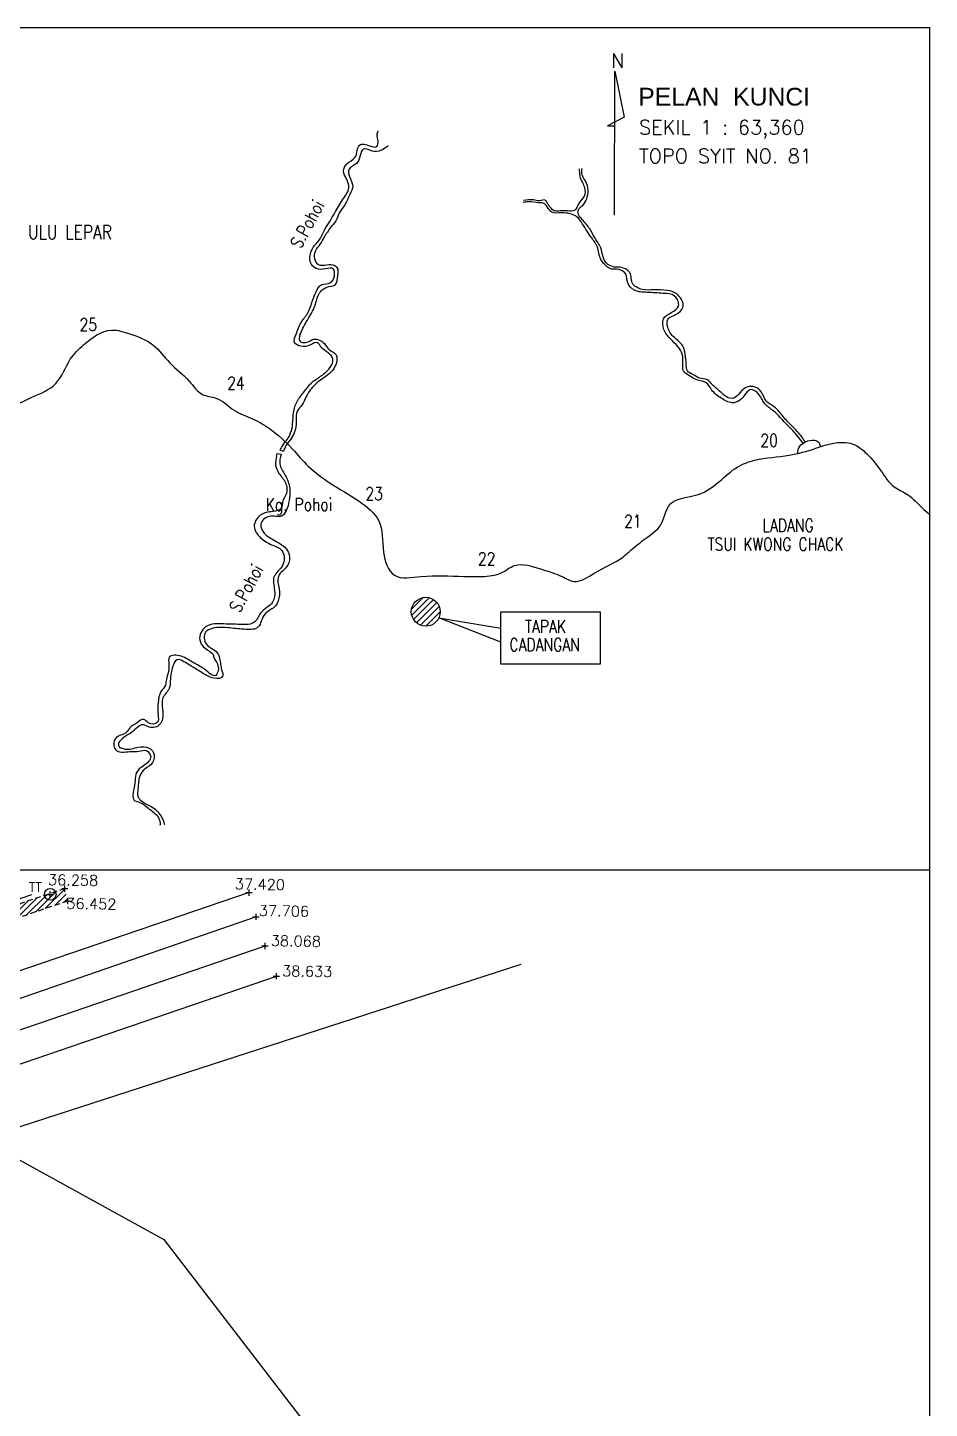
# Model space of a CAD drawing. Header units: metres. Extents: x -750 to 1235, y -4011 to -2636.
# Drawn here: x 917.2 to 1235.5, y -3122.8 to -2635.6 of the extents above; entities that cross this region are included whole.
import ezdxf

# ---------------------------------------------------------------- set-up
doc = ezdxf.new("R2010")
doc.units = ezdxf.units.M
doc.header["$MEASUREMENT"] = 0
doc.linetypes.add('DASHED', pattern=[0.75, 0.5, -0.25])
doc.layers.get('0').update_dxf_attribs({"linetype": 'CONTINUOUS'})
for name, color, linetype in [('CJALAN', 51, 'CONTINUOUS'), ('EDIT', 1, 'CONTINUOUS'), ('EDIT2', 7, 'CONTINUOUS'), ('HEIGHT', 2, 'CONTINUOUS'), ('LOTS', 8, 'CONTINUOUS'), ('NO_LOT', 7, 'CONTINUOUS'), ('PTS', 1, 'CONTINUOUS')]:
    doc.layers.add(name, color=color, linetype=linetype)
doc.styles.add('BIASA', font='SIMPLEX.shx', dxfattribs={"height": 2})
doc.styles.add('MtXpl_MS_Shell_Dlg_2', font='')
doc.styles.get("Standard").update_dxf_attribs({"font": 'simplex.shx', "height": 1.5})
doc.styles.add('STYLE2', font='arial.ttf', dxfattribs={"width": 1.5, "height": 1.5})
doc.styles.get('MtXpl_MS_Shell_Dlg_2').set_extended_font_data('MS Shell Dlg 2')

# ---------------------------------------------------------------- blocks, each defined once
blk = doc.blocks.new('CROSS')
at = {"linetype": 'Continuous'}
for p, q in [((-0.5, 0), (0.5, 0)), ((0, -0.5), (0, 0.5))]:
    blk.add_line(p, q, dxfattribs=at)

msp = doc.modelspace()

# ---------------------------------------------------------------- hatches: boundary and pattern name
at = {"layer": 'CJALAN', "ltscale": 2}
h = msp.add_hatch(dxfattribs=at)
h.set_pattern_fill('ANSI31,_O', color=256, scale=12.5)
h.set_pattern_definition([(45, (-888.536, 1917.0265), (-1.10485435, 1.10485435), [])])
h.paths.add_polyline_path([(930.35, -2939.42), (931.4, -2943.81), (870.81, -2964.38), (836.84, -2976.03), (775.67, -2996.78), (748.01, -3006.26), (722.78, -3014.95), (619.89, -3050.22), (576.23, -3064.96), (525.69, -3082.52), (489.84, -3094.52), (445.08, -3109.45), (412.23, -3096.44), (427.05, -3093.06), (425.98, -3097.4), (443.93, -3105.43), (487.95, -3090.57), (522.26, -3078.8), (520.54, -3073.62), (524.55, -3072.93), (526.18, -3077.37), (574.68, -3060.98), (616.62, -3046.72), (614.69, -3040.85), (618.68, -3039.32), (620.85, -3045.06), (715.99, -3012.56), (714.31, -3007.14), (723.39, -3003.68), (725.36, -3009.38), (744.7, -3003.1), (743.72, -2999.72), (747.3, -2998.13), (748.45, -3001.35), (768.75, -2994.56), (766.35, -2987.22), (775.65, -2983.68), (778.23, -2991.2), (834.55, -2972.25), (867.49, -2960.88), (865.77, -2955.5), (869.26, -2953.46), (871.41, -2959.4)])
at = {"layer": 'EDIT2'}
h = msp.add_hatch(dxfattribs=at)
h.set_pattern_fill('ANSI31', color=20, scale=12.5)
h.set_pattern_definition([(45, (-7466.4059, -4264.5997), (-1.10485435, 1.10485435), [])])
edge = h.paths.add_edge_path()
edge.add_arc((1057.74, -2841.73), 5.09, 0, 360)

# ---------------------------------------------------------------- linework, layer by layer
at = {"layer": 'EDIT', "color": 7}
for p, q in [((1005.07, -2786.8), (1005.28, -2785.92)), ((1005.28, -2785.92), (1006.73, -2786.11)), ((1006.26, -2784.74), (1007.56, -2785.05)), ((1006.73, -2786.11), (1006.5, -2786.96))]:
    msp.add_line(p, q, dxfattribs=at)
at = {"layer": 'EDIT'}
msp.add_circle((1057.74, -2841.73), 5.09, dxfattribs=at)
at = {"layer": 'EDIT', "color": 7}
for points in [[(1022.05, -2706.95), (1025.62, -2701.04), (1028.38, -2696.44), (1030.57, -2692.18), (1029.76, -2688.96), (1028.73, -2686.32), (1029.88, -2683.67), (1032.76, -2681.49), (1033.56, -2678.96), (1034.37, -2677.12), (1038.05, -2677.35), (1040.47, -2677.58), (1040.93, -2675.62), (1040.58, -2673.55), (1041.04, -2671.94)], [(1044.5, -2677.35), (1041.85, -2678.96), (1038.86, -2679.19), (1035.63, -2678.5), (1034.6, -2680.8), (1033.33, -2683.56), (1030.68, -2685.63), (1030.8, -2688.16), (1031.95, -2691.49), (1030.92, -2694.48), (1029.19, -2698.16), (1027.35, -2700.81), (1025.97, -2703.8), (1024.01, -2706.33), (1023.05, -2707.76)], [(1111.94, -2685.45), (1112.11, -2687.97), (1113.03, -2690.32), (1113.79, -2692.16), (1113.62, -2695.1), (1111.69, -2697.78), (1110.26, -2700.13), (1107.74, -2700.3), (1105.14, -2700.3), (1103.12, -2700.22), (1101.78, -2699.13), (1100.6, -2697.45), (1100.02, -2696.61), (1097.83, -2696.69), (1095.73, -2696.44), (1092.29, -2696.61)], [(1124.23, -2720.11), (1122.02, -2719.18), (1120.34, -2716.5), (1119.5, -2713.31), (1117.48, -2709.95), (1115.64, -2706.68), (1112.95, -2703.32), (1111.6, -2701.56), (1111.6, -2699.88), (1113.03, -2698.46), (1114.54, -2696.02), (1115.05, -2693.09), (1114.12, -2689.73), (1112.95, -2687.63), (1112.95, -2685.37)], [(1121.88, -2720.11), (1119.58, -2717.42), (1118.24, -2712.89), (1115.89, -2709.28), (1112.7, -2704.33), (1111.18, -2702.48), (1108.58, -2701.31), (1105.73, -2700.97), (1102.28, -2700.72), (1100.6, -2698.88), (1099.6, -2697.78), (1097.66, -2697.45), (1094.05, -2697.11), (1092.12, -2697.28)], [(1012.02, -2743.78), (1013.87, -2739.54), (1016.09, -2736.31), (1017.81, -2731.87), (1019.02, -2728.84), (1021.04, -2726.32), (1024.17, -2725.61), (1025.48, -2723.29), (1025.07, -2720.77), (1022.45, -2720.77), (1019.12, -2720.57), (1017.1, -2718.55), (1016.9, -2716.03), (1018.01, -2713.21), (1020.13, -2710.58), (1021.64, -2707.86), (1022.05, -2706.95)], [(1013.36, -2744.07), (1015.58, -2739.43), (1018.41, -2734.39), (1020.03, -2729.65), (1022.85, -2727.23), (1025.88, -2726.22), (1026.69, -2723.19), (1026.49, -2720.27), (1024.97, -2719.46), (1022.15, -2719.56), (1019.93, -2719.36), (1018.61, -2717.24), (1018.81, -2714.52), (1020.53, -2712), (1021.94, -2709.57), (1023.05, -2707.76)], [(1148.49, -2754.28), (1148.27, -2750.84), (1144.25, -2745.59), (1141.79, -2742.13), (1141.67, -2738.44), (1144.58, -2736.09), (1146.93, -2733.86), (1145.59, -2730.39), (1141.56, -2729.39), (1135.86, -2729.05), (1131.38, -2728.27), (1129.04, -2725.7), (1128.36, -2722.57), (1125.9, -2721), (1122.55, -2720.56), (1121.88, -2720.11)], [(1149.68, -2754.39), (1149.28, -2750.84), (1148.38, -2747.83), (1145.48, -2745.03), (1143.13, -2741.34), (1143.13, -2738.66), (1146.93, -2736.31), (1148.61, -2733.63), (1147.6, -2730.95), (1145.92, -2729.27), (1142.9, -2728.38), (1138.32, -2728.16), (1134.18, -2728.04), (1132.06, -2727.15), (1130.82, -2726.15), (1130.27, -2724.02), (1129.82, -2722.12), (1128.92, -2721.23), (1127.47, -2720.45), (1124.9, -2720.11), (1124.23, -2720.11)], [(1007.25, -2783.01), (1009.73, -2779.39), (1010.69, -2776.05), (1011.16, -2770.99), (1012.6, -2767.07), (1014.98, -2763.92), (1017.28, -2761.06), (1020.62, -2758.67), (1023.1, -2756.57), (1024.92, -2752.47), (1023.3, -2750.37), (1020.81, -2748.36), (1019.57, -2746.84), (1017.09, -2747.51), (1013.65, -2748.08), (1011.45, -2746.74), (1012.02, -2743.78)], [(1013.36, -2744.07), (1013.17, -2746.07), (1015.46, -2746.74), (1018.23, -2745.6), (1021.96, -2747.12), (1023.68, -2749.22), (1026.07, -2751.04), (1026.07, -2754.28), (1024.25, -2757.24), (1019.76, -2760.58), (1017.09, -2763.35), (1015.56, -2765.83), (1014.03, -2768.89), (1012.5, -2770.8), (1012.02, -2774.52), (1011.35, -2778.62), (1010.02, -2780.91), (1008.11, -2783.68), (1007.56, -2785.05)], [(1190.93, -2782.25), (1187.26, -2777.81), (1184.24, -2774.68), (1180.35, -2770.79), (1177.44, -2768.42), (1175.38, -2765.18), (1172.68, -2763.34), (1168.47, -2767.23), (1165.88, -2767.99), (1161.99, -2766.37), (1158.64, -2763.45), (1156.7, -2760.97), (1152.81, -2759.67), (1150.65, -2758.38), (1148.7, -2756.76), (1148.49, -2754.28)], [(1191.74, -2781.83), (1189.1, -2778.35), (1186.18, -2775.43), (1183.16, -2771.98), (1180.35, -2769.17), (1177.98, -2767.45), (1176.14, -2764.1), (1173.98, -2762.48), (1171.06, -2762.48), (1168.69, -2764.42), (1166.42, -2766.37), (1163.83, -2765.93), (1161.45, -2763.88), (1158.64, -2761.29), (1157.13, -2759.89), (1154.43, -2759.35), (1152.05, -2758.06), (1150.11, -2756.76), (1149.68, -2754.39)], [(1189.01, -2785.91), (1189.72, -2783.33), (1191.81, -2781.8), (1194.95, -2781.24), (1196.55, -2782.15), (1196.99, -2783.52)], [(1005.07, -2786.8), (1004.72, -2789.77), (1005.95, -2792.91), (1008.22, -2796.23), (1008.4, -2800.43), (1007.35, -2802.53), (1006.65, -2805.32), (1003.85, -2806.37), (999.48, -2807.59), (997.2, -2811.61), (999.48, -2815.63), (1003.32, -2818.08), (1007, -2820.18), (1007.17, -2825.42), (1004.2, -2829.27), (1004.37, -2834.16), (1003.67, -2838.36), (999.48, -2842.2), (997.38, -2845.35), (992.3, -2846.22), (986.53, -2846.05), (980.06, -2847.09), (977.96, -2851.64), (979.88, -2854.61), (982.68, -2856.88), (983.03, -2858.11)], [(1007.25, -2783.01), (1006.26, -2784.74)], [(1006.5, -2786.96), (1006.19, -2789.07), (1007.77, -2792.95), (1009.55, -2797.05), (1009.66, -2801.57), (1008.82, -2805.25), (1006.93, -2807.98), (1002.51, -2808.09), (999.56, -2810.82), (1000.72, -2813.98), (1005.14, -2817.02), (1008.08, -2819.13), (1009.55, -2821.54), (1009.03, -2825.33), (1005.77, -2829.21), (1005.56, -2831.41)], [(1005.56, -2831.41), (1006.07, -2835.9), (1004.69, -2839.69), (1001.07, -2842.45), (999.69, -2845.04), (998.65, -2847.11), (994.34, -2847.97), (988.64, -2847.45), (982.42, -2847.62), (980.01, -2849), (980.35, -2853.14), (984.15, -2856.25), (985.36, -2860.39), (985.7, -2862.11), (986.05, -2864.7), (983.11, -2865.22), (980.35, -2864.18), (976.38, -2861.77), (972.93, -2859.7), (969.99, -2858.66), (968.27, -2861.6), (967.58, -2866.25), (967.23, -2868.67), (964.99, -2872.12), (964.82, -2876.09), (964.82, -2879.54), (963.95, -2881.43), (960.16, -2882.47), (958.08, -2881.61), (955.49, -2882.99), (953.42, -2884.71), (950.66, -2886.44), (949.28, -2888.85), (951.7, -2890.23), (956.18, -2889.54), (960.16, -2889.89), (961.54, -2891.27), (961.36, -2894.89), (958.6, -2897.3), (956.88, -2899.55), (956.18, -2904.2), (956.18, -2906.96), (957.39, -2908.52), (960.16, -2910.07), (962.23, -2911.45), (963.95, -2913.34), (965.16, -2915.59), (965.51, -2916.79)], [(983.03, -2858.11), (984.5, -2862.46), (983.63, -2864.18), (980.01, -2862.29), (975.69, -2859.7), (971.38, -2857.46), (967.23, -2857.8), (967.06, -2860.04), (966.89, -2863.15), (966.2, -2865.56), (965.85, -2867.63), (964.3, -2869.88), (963.26, -2873.84), (963.26, -2878.16), (963.09, -2880.74), (959.81, -2880.92), (958.26, -2879.71), (955.84, -2880.92), (953.42, -2882.64), (952.04, -2884.37), (948.24, -2886.44), (948.24, -2890.4), (953.25, -2891.09), (956.53, -2890.92), (959.12, -2890.75), (960.67, -2892.82), (958.08, -2896.1), (955.67, -2898.51), (955.15, -2901.27), (954.63, -2904.72), (954.8, -2908.17), (956.88, -2909.03), (959.64, -2910.93), (962.92, -2913.69), (963.95, -2915.76), (963.95, -2917.14)]]:
    msp.add_spline(points, degree=3, dxfattribs=at)
at = {"layer": 'EDIT', "color": 8}
for points, knots in [([(897.99, -2785.85), (898.69, -2785.14), (900.2, -2783.2), (901.07, -2777.88), (904.12, -2771.39), (912.1, -2769.39), (919.11, -2765.7), (928.37, -2762.15), (931.23, -2753.04), (937.78, -2746.53), (945.28, -2741.13), (954.13, -2743.89), (961.94, -2746.71), (967.21, -2754.56), (973.98, -2759.19), (978.01, -2765.67), (984.97, -2765.93), (989.66, -2771.12), (996.62, -2773.4), (1003.85, -2777.58), (1010.23, -2783.56), (1016.4, -2790.95), (1024.57, -2797.02), (1033.58, -2801.88), (1043.02, -2809.46), (1041.92, -2819.72), (1045.59, -2831.05), (1058.55, -2828.51), (1068.22, -2829.33), (1077.71, -2829.4), (1084.13, -2828.88), (1090.08, -2823.78), (1098.18, -2826.77), (1104.86, -2828.53), (1111.13, -2832.35), (1118.49, -2826.84), (1125.48, -2824.24), (1129.28, -2820.78), (1130.26, -2819.89)], [1.1993, 1.1993, 1.1993, 1.1993, 1.249009, 1.323233, 1.463471, 1.571821, 1.711942, 1.868105, 2.033946, 2.149712, 2.334246, 2.443073, 2.592624, 2.738539, 2.894515, 3.005146, 3.086259, 3.214486, 3.332234, 3.446929, 3.62825, 3.764115, 3.926301, 4.12761, 4.288529, 4.475539, 4.625017, 4.781696, 5.030701, 5.137417, 5.253229, 5.342357, 5.500321, 5.628567, 5.705184, 5.835966, 6.023892, 6.089462, 6.089462, 6.089462, 6.089462]), ([(1130.26, -2819.89), (1131.9, -2818.54), (1135.42, -2815.66), (1141.78, -2811.65), (1142.79, -2801.44), (1154.04, -2801.5), (1161.32, -2796.06), (1167.04, -2790.53), (1175.6, -2787.33), (1185.22, -2787.15), (1194.29, -2784.49), (1201.48, -2781.95), (1208.41, -2781.67), (1214.04, -2786.33), (1218.39, -2791.71), (1222.1, -2797.81), (1228.51, -2800.24), (1232.01, -2804.3), (1234.61, -2806.59), (1235.49, -2807.29)], [0, 0, 0, 0, 0.106269, 0.228275, 0.358649, 0.5326, 0.681822, 0.813205, 0.923723, 1.126905, 1.288197, 1.390815, 1.50993, 1.610119, 1.738304, 1.86071, 1.950815, 2.067026, 2.123083, 2.123083, 2.123083, 2.123083])]:
    msp.add_open_spline(points, degree=3, knots=knots, dxfattribs=at)
at = {"layer": 'EDIT2', "color": 7}
for p, q in [((-749.54, -2635.63), (1235.49, -2635.63)), ((1235.49, -2635.63), (1235.49, -4010.63)), ((1124.39, -2701.8), (1124.42, -2650.94)), ((1124.39, -2701.8), (1124.42, -2650.94)), ((1124.42, -2650.94), (1127.8, -2667.24)), ((1127.8, -2667.24), (1121.91, -2670.29)), ((1121.91, -2670.29), (1124.3, -2670.31)), ((897.99, -2932.83), (1235.49, -2932.83))]:
    msp.add_line(p, q, dxfattribs=at)
at = {"layer": 'EDIT2'}
for p, q in [((1084.25, -2852.48), (1062.37, -2843.86)), ((1062.37, -2843.86), (1084.25, -2847.54))]:
    msp.add_line(p, q, dxfattribs=at)
at = {"layer": 'EDIT2', "color": 7}
msp.add_lwpolyline([(1084.25, -2841.8), (1119.35, -2841.8), (1119.35, -2860.26), (1084.25, -2860.26)], close=True, dxfattribs=at)
at = {"layer": 'EDIT2', "color": 3}
for points in [[(995.37, -2940.83), (859.17, -2987.27)], [(997.86, -2949.39), (859.96, -2997.08)], [(857.12, -3008.93), (1001.03, -2959.66)], [(860.78, -3019.69), (1005.04, -2970.33)]]:
    msp.add_lwpolyline(points, dxfattribs=at)
at = {"layer": 'EDIT2', "color": 2, "linetype": 'DASHED', "ltscale": 4}
for points in [[(930.35, -2939.42), (871.41, -2959.4), (869.26, -2953.46)], [(931.4, -2943.81), (870.81, -2964.38), (836.84, -2976.03), (775.67, -2996.78)]]:
    msp.add_lwpolyline(points, dxfattribs=at)
at = {"layer": 'EDIT2'}
msp.add_circle((925.21, -2941.46), 2.06, dxfattribs=at)
at = {"layer": 'LOTS', "color": 7}
for p, q in [((918.59, -2941.62), (912.82, -2943.59)), ((900.93, -3027.81), (1091.45, -2966.04)), ((900.93, -3027.81), (965.26, -3063.26)), ((965.26, -3063.26), (1015.37, -3128.46))]:
    msp.add_line(p, q, dxfattribs=at)

# ---------------------------------------------------------------- block references
at = {"layer": 'PTS', "xscale": 2.200000000000273, "yscale": 2.200000000000273, "zscale": 2.200000000000273}
for p in [(925.21, -2941.46), (930.35, -2939.42), (931.4, -2943.81), (995.37, -2940.83), (997.86, -2949.39), (1001.03, -2959.66), (1005.04, -2970.33)]:
    msp.add_blockref('CROSS', p, dxfattribs=at)

# ---------------------------------------------------------------- texts
at = {"layer": 'EDIT', "color": 7, "width": 0.8}
for p in [(1013.63, -2713.9), (992.1, -2842.41)]:
    msp.add_text('S.Pohoi', height=4.5, rotation=61.7897, dxfattribs=at).set_placement(p)
for s, height, p in [('ULU LEPAR', 5, (917.35, -2710.3)), ('25', 4.5, (935.56, -2742.65)), ('24', 4.5, (987.66, -2763.33)), ('20', 4.5, (1175.83, -2783.52)), ('Kg. Pohoi', 4.5, (1001.25, -2806.15)), ('23', 4.5, (1036.44, -2802.32)), ('21', 4.5, (1127.74, -2812.07)), ('LADANG', 4.5, (1176.6, -2813.51)), ('TSUI KWONG CHACK', 4.5, (1157.19, -2820.16)), ('22', 4.5, (1076.17, -2825.3)), ('TAPAK', 4.5, (1092.76, -2849.21)), ('CADANGAN', 4.5, (1087.27, -2855.62))]:
    msp.add_text(s, height=height, dxfattribs=at).set_placement(p)
at = {"layer": 'EDIT2', "color": 7}
msp.add_text('N', height=5, dxfattribs=at).set_placement((1123.1, -2649.81))
at = {"layer": 'EDIT2', "linetype": 'Continuous', "style": 'STYLE2'}
msp.add_text('PELAN  KUNCI', height=6.25, dxfattribs=at).set_placement((1132.74, -2663.12))
at = {"layer": 'EDIT2', "color": 7, "style": 'BIASA'}
for s, p in [('SEKIL 1 : 63,360', (1132.99, -2673.3)), ('TOPO SYIT NO. 81', (1132.99, -2683.42))]:
    msp.add_text(s, height=5, dxfattribs=at).set_placement(p)
at = {"layer": 'HEIGHT'}
for s, p in [('36.258', (924.41, -2938.16)), ('37.420', (990.35, -2939.63)), ('36.452', (930.88, -2946.52)), ('37.706', (998.83, -2949.05)), ('38.068', (1003.03, -2959.66)), ('38.633', (1007.04, -2970.33))]:
    msp.add_text(s, height=3.75, rotation=359, dxfattribs=at).set_placement(p)
at = {"layer": 'NO_LOT', "color": 7, "linetype": 'Continuous', "style": 'MtXpl_MS_Shell_Dlg_2', "width": 0.8}
msp.add_text('TT', height=3.5, dxfattribs=at).set_placement((917.66, -2940.62))

doc.saveas('drawing.dxf')
